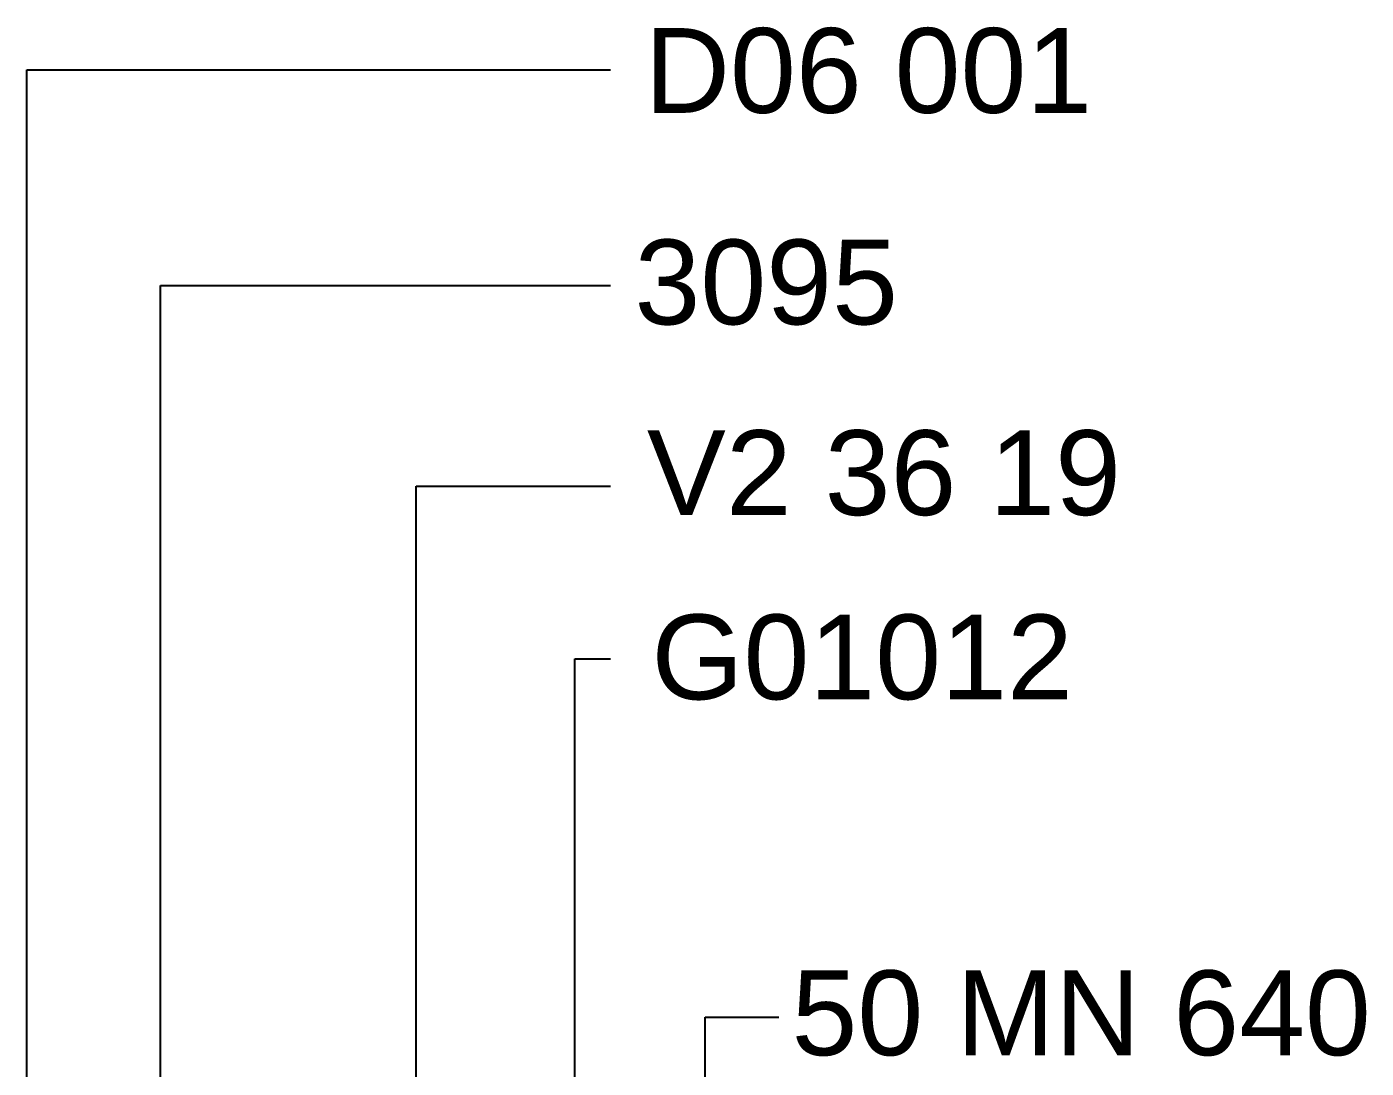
# Model space of a CAD drawing. Header units: millimetres. Extents: x -624 to 1947, y 11274 to 11571.
# Drawn here: x 718.03 to 765.42, y 11452.19 to 11489.03 of the extents above; entities that cross this region are included whole.
import ezdxf

# ---------------------------------------------------------------- set-up
doc = ezdxf.new("R2010")
doc.units = ezdxf.units.MM
doc.layers.add('Antet', color=7, linetype='Continuous')
doc.styles.get("Standard").update_dxf_attribs({"font": 'arial.ttf'})

msp = doc.modelspace()

# ---------------------------------------------------------------- linework, layer by layer
at = {"color": 140}
for p, q in [((718.029, 11443.452), (718.029, 11487.514)), ((718.029, 11487.514), (738.681, 11487.514)), ((722.754, 11439.666), (722.754, 11479.885)), ((722.754, 11479.885), (738.681, 11479.885)), ((731.808, 11436.633), (731.808, 11472.785)), ((731.808, 11472.785), (738.681, 11472.785)), ((737.418, 11443.243), (737.418, 11466.678)), ((737.418, 11466.678), (738.681, 11466.678)), ((742.033, 11445.025), (742.033, 11454)), ((742.033, 11454), (744.634, 11454))]:
    msp.add_line(p, q, dxfattribs=at)

# ---------------------------------------------------------------- texts
at = {"layer": 'Antet', "char_height": 3}
for s, insert, width, attachment_point in [('{\\fArial|b0|i0|c162|p34;D06 001}', (739.885, 11488.99), 192.06048, 1), ('{\\fArial|b0|i0|c162|p34;3095}', (748.854, 11481.506), 32.13086, 3), ('{\\fArial|b0|i0|c162|p34;V2 36 19}', (756.746, 11474.76), 32.13086, 3), ('{\\fArial|b0|i0|c162|p34;G01012}', (755.042, 11468.241), 32.13086, 3), ('{\\fArial|b0|i0|c162|p34;50 MN 640}', (765.586, 11455.65), 32.13086, 3)]:
    msp.add_mtext(s, dxfattribs=dict(at, insert=insert, width=width, attachment_point=attachment_point))

doc.saveas('drawing.dxf')
